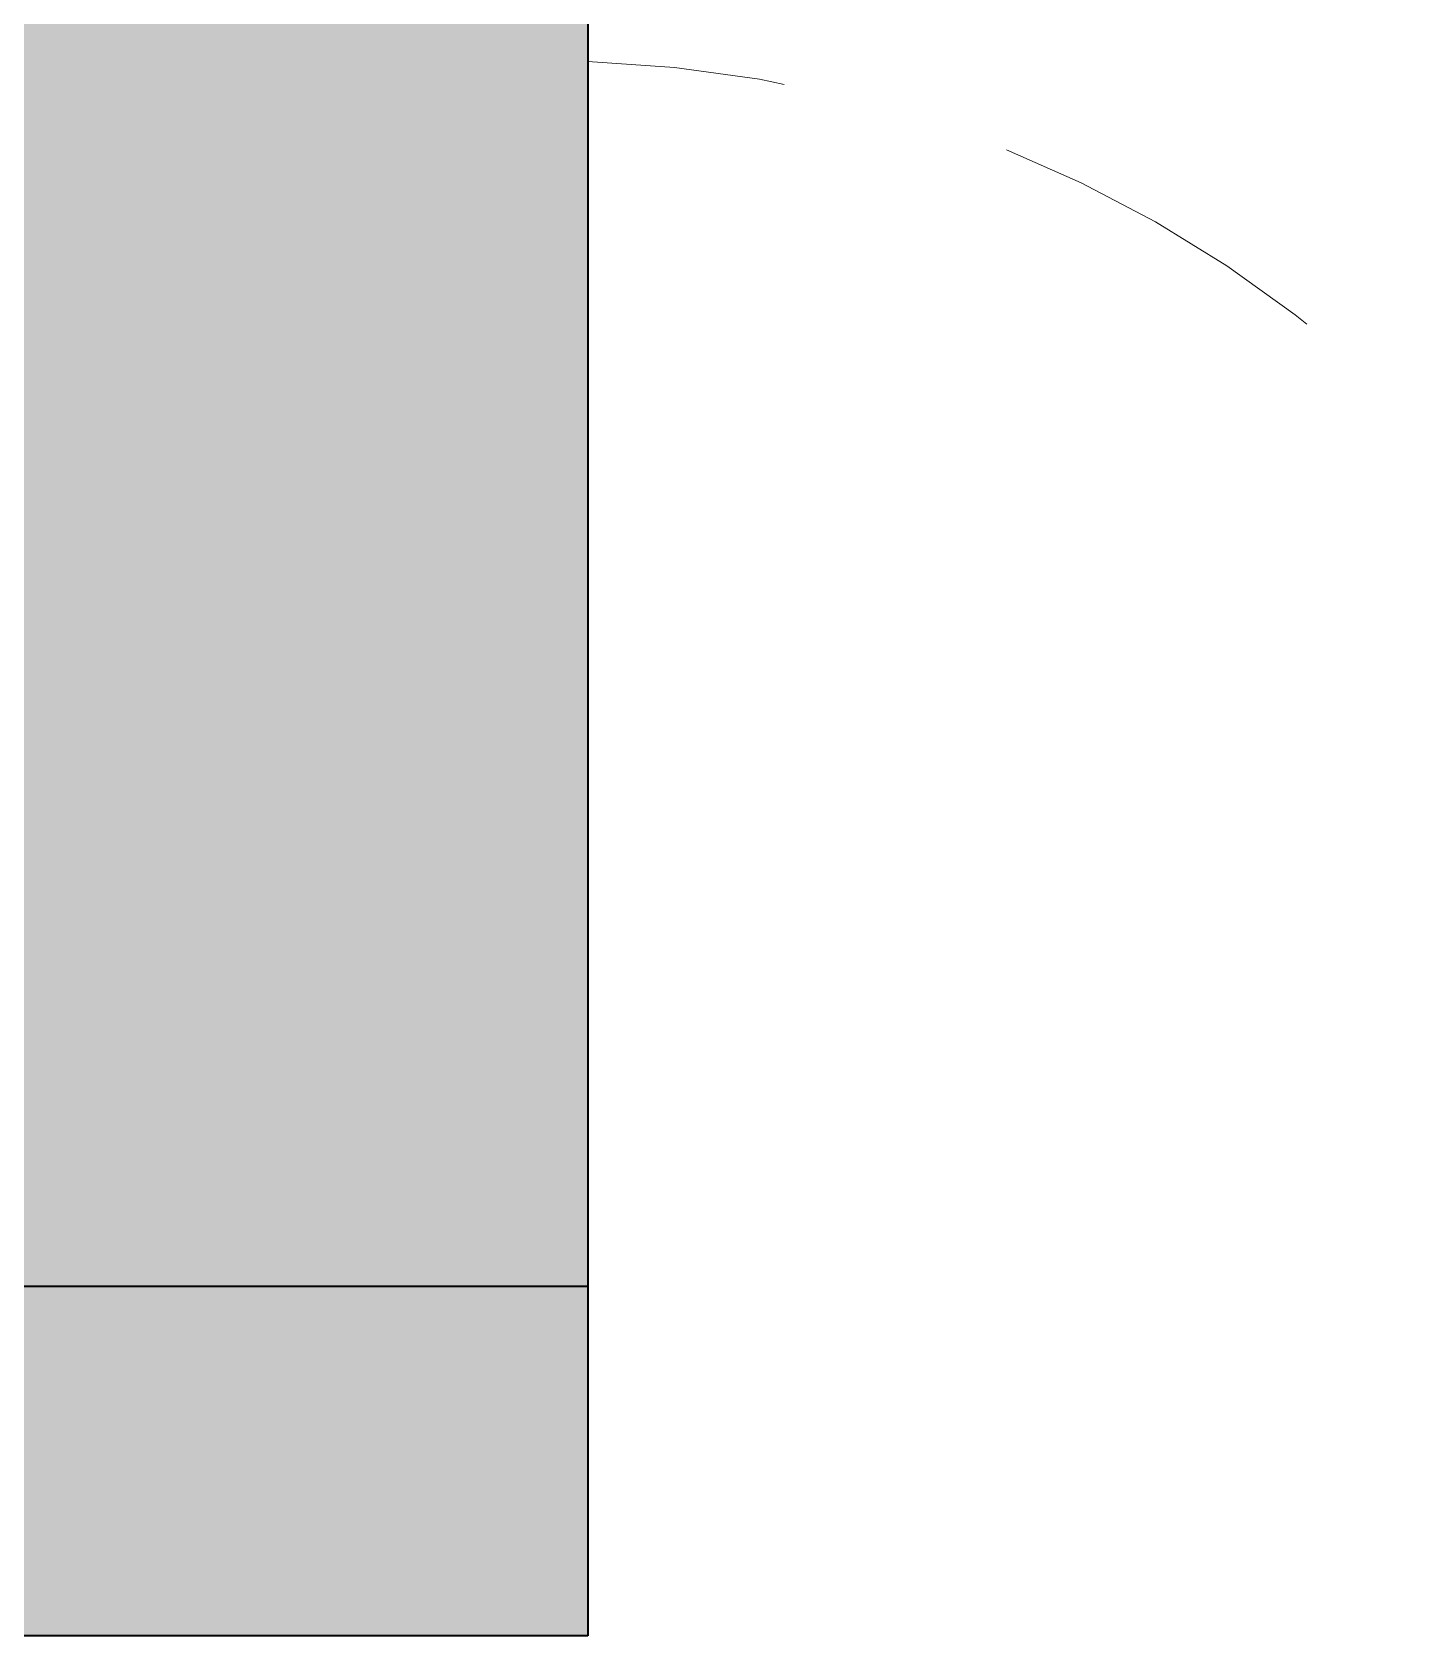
# Model space of a CAD drawing. Header units: centimetres. Extents: x 0.3 to 84.3, y 0.3 to 59.7.
# Drawn here: x 17.877 to 18.474, y 48.304 to 48.995 of the extents above; entities that cross this region are included whole.
import ezdxf

# ---------------------------------------------------------------- set-up
doc = ezdxf.new("R2010")
doc.units = ezdxf.units.CM
for name, pattern in [('AUSGEZOGEN', [0]), ('KURZGESTRICHELT', [0.25, 0.15, -0.1]), ('VERDECKT', [9.525, 6.35, -3.175])]:
    doc.linetypes.add(name, pattern=pattern)
doc.layers.add('Plankopf', color=7, linetype='AUSGEZOGEN', lineweight=25)

msp = doc.modelspace()

# ---------------------------------------------------------------- hatches: boundary and pattern name
at = {"layer": 'Plankopf', "linetype": 'AUSGEZOGEN', "lineweight": 13, "true_color": 0xababab}
msp.add_hatch(color=253, dxfattribs=at).paths.add_polyline_path([(17.08365, 49.51415), (17.08365, 48.30385), (18.11635, 48.30385), (18.11635, 49.51415)])

# ---------------------------------------------------------------- linework, layer by layer
at = {"layer": 'Plankopf', "color": 7, "linetype": 'AUSGEZOGEN', "lineweight": 35}
for p, q in [((18.11635, 49.51415), (18.11635, 48.30385)), ((18.11635, 48.30385), (17.08365, 48.30385))]:
    msp.add_line(p, q, dxfattribs=at)
at = {"layer": 'Plankopf', "color": 7, "linetype": 'VERDECKT', "lineweight": 35}
msp.add_line((17.08365, 48.45457), (18.11635, 48.45457), dxfattribs=at)
at = {"layer": 'Plankopf', "color": 7, "linetype": 'KURZGESTRICHELT', "lineweight": 13}
msp.add_arc((18.0992, 48.45444), 0.528, 24.61998, 88.13843, dxfattribs=at)

doc.saveas('drawing.dxf')
